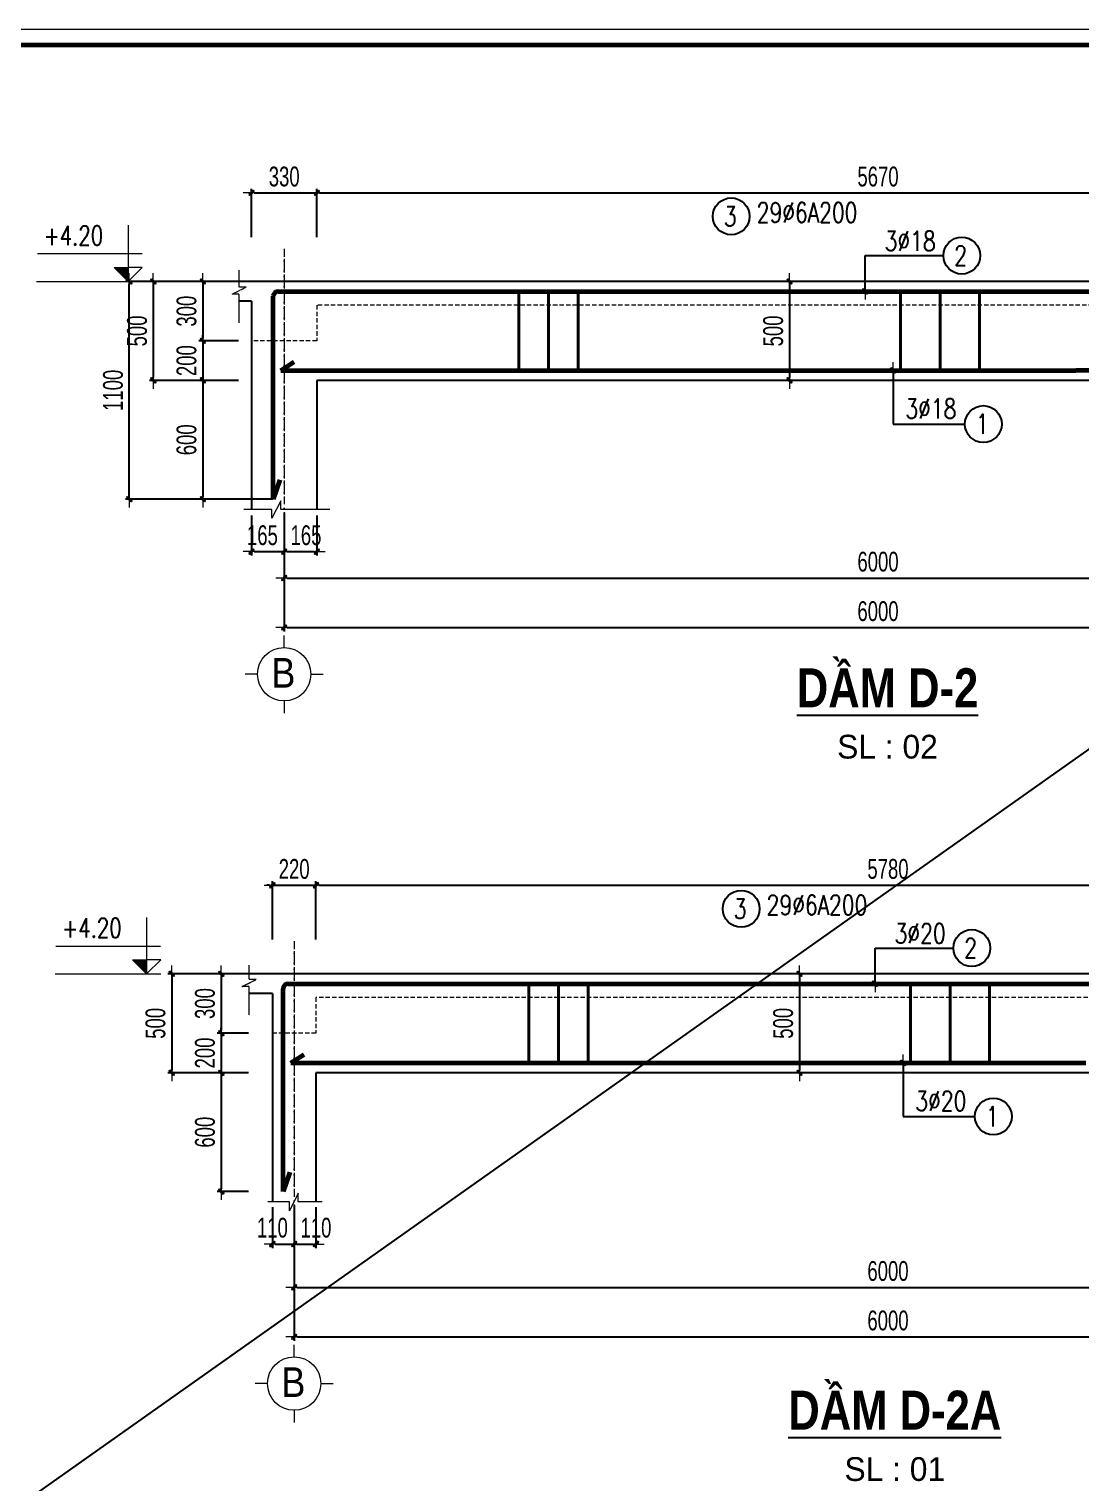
# Model space of a CAD drawing. Header units: millimetres. Extents: x -182770 to 489476, y -561170 to -280028.
# Drawn here: x 131425 to 144710, y -530953 to -512589 of the extents above; entities that cross this region are included whole.
import ezdxf
from ezdxf.enums import TextEntityAlignment as Align

# ---------------------------------------------------------------- set-up
doc = ezdxf.new("R2010")
doc.units = ezdxf.units.MM
doc.header["$MEASUREMENT"] = 0
doc.header["$PDMODE"] = 32
doc.linetypes.add('DASHDOT', pattern=[1, 0.5, -0.25, 0, -0.25])
doc.linetypes.add('HIDDEN', pattern=[0.375, 0.25, -0.125])
doc.layers.get('Defpoints').update_dxf_attribs({"color": 1})
for name, color, linetype, lineweight in [('EG Text1', 3, 'Continuous', 20), ('Khac', 156, 'Continuous', 9), ('Khungten_LCDI', 7, 'Continuous', 5), ('KICHTHUOC', 8, 'Continuous', 18), ('LC Dim', 8, 'Continuous', 18), ('LC ISO', 153, 'Continuous', 13), ('LC Khac', 4, 'Continuous', 9), ('LC MANH DUT', 35, 'HIDDEN', 5), ('LC Net dam2', 6, 'Continuous', 40), ('LC Net dam3', 1, 'Continuous', 60), ('LC Net manh', 133, 'Continuous', 5), ('LC Net thay', 63, 'Continuous', 25), ('LC Net truc', 79, 'DASHDOT', 13), ('LC Text1', 3, 'Continuous', 20), ('LC Text2', 7, 'Continuous', 25), ('MANH', 35, 'HIDDEN', 5)]:
    doc.layers.add(name, color=color, linetype=linetype, lineweight=lineweight)
doc.layers.add('KCS_Plotter', color=11, linetype='Continuous', plot=False)
doc.styles.add('1', font='vnsimli.shx', dxfattribs={"width": 0.6})
doc.styles.add('EG Huy', font='vnsimli.shx', dxfattribs={"width": 0.75})
doc.styles.add('HOATBIF', font='hoatbif.shx', dxfattribs={"width": 0.7})
doc.styles.add('Khungten', font='VHAVAN.TTF', dxfattribs={"width": 0.9, "height": 5000})
doc.styles.add('LC 1', font='VHAVANB.TTF')
doc.styles.add('LC 3', font='vnsimli.shx', dxfattribs={"width": 0.75})
doc.styles.add('LC3', font='VHARIALB.TTF', dxfattribs={"width": 0.8})
doc.styles.add('Title', font='VHBLACK.TTF', dxfattribs={"width": 0.8})
doc.dimstyles.new('1-100', dxfattribs={"dimscale": 100, "dimtxt": 2.5, "dimasz": 0.35, "dimexe": 0.5, "dimexo": 0, "dimgap": 0.8, "dimtad": 1, "dimdec": 0, "dimzin": 0, "dimdsep": 46, "dimtxsty": 'HOATBIF', "dimblk1": 'DOT', "dimblk2": 'DOT', "dimsah": 1, "dimcen": -1, "dimdle": 1, "dimclrd": 256, "dimclre": 256, "dimclrt": 4, "dimadec": 3, "dimazin": 2, "dimtfac": 0.333333, "dimtdec": 0, "dimtix": 1, "dimtmove": 2, "dimatfit": 3, "dimldrblk": 'DOT', "dimfxl": 1, "dimtvp": 0.833333, "dimtolj": 1, "dimtzin": 0, "dimarcsym": 0})
doc.dimstyles.new('1-100$7', dxfattribs={"dimtxt": 230, "dimasz": 300, "dimexe": 50, "dimexo": 300, "dimgap": 80, "dimtad": 1, "dimdec": 3, "dimzin": 12, "dimdsep": 46, "dimtxsty": '1', "dimblk1": 'ARCHTICK', "dimblk2": 'ARCHTICK', "dimsah": 1, "dimcen": 0.09, "dimdle": 160, "dimclrd": 6, "dimclre": 6, "dimclrt": 2, "dimadec": 3, "dimazin": 3, "dimtfac": 1, "dimtdec": 3, "dimtix": 1, "dimtmove": 2, "dimatfit": 3, "dimldrblk": 'DOTSMALL', "dimfxl": 1, "dimtolj": 1, "dimtzin": 15, "dimarcsym": 0})

# ---------------------------------------------------------------- blocks, each defined once
blk = doc.blocks.new('lcdi fix')
at = {"layer": 'Defpoints', "lineweight": 0}
blk.add_lwpolyline([(-1200, -14850), (-1200, 14850), (40800, 14850), (40800, -14850)], close=True, dxfattribs=at)
at = {"layer": 'Khungten_LCDI', "color": 5, "lineweight": 60}
blk.add_lwpolyline([(0, -14650), (0, 14650), (40600, 14650), (40600, -14650)], close=True, dxfattribs=at)
at = {"color": 7, "style": 'Khungten', "width": 0.8}
for tag, p in [('REVISION', (39499, -10746)), ('NGAYHT', (39546, -11609))]:
    blk.add_attdef(tag, text='', height=200, dxfattribs=at).set_placement(p, align=Align.CENTER)
at = {"layer": 'LC Text1', "color": 3, "style": 'LC 1', "width": 1.834006}
for tag, p, p2 in [('TENBANVE1', (36913, -8886), (40339, -8886)), ('TENBANVE2', (36913, -9562), (40339, -9562))]:
    blk.add_attdef(tag, text='', height=250, dxfattribs=at).set_placement(p, p2, align=Align.FIT)
at = {"layer": 'LC Text1', "style": 'Title', "width": 0.7}
blk.add_attdef('SOBANVE', text='', height=250, dxfattribs=at).set_placement((39562, -13896), align=Align.CENTER)
blk = doc.blocks.new('DOT')
at = {"layer": 'LC Dim'}
blk.add_line((-3, 0), (3, 0), dxfattribs=at)
at = {"layer": 'LC Dim', "color": 4}
blk.add_line((-1, -1), (1, 1), dxfattribs=at)
blk.add_lwpolyline([(0.5, 1), (-1, -0.5), (-0.5, -1), (1, 0.5)], close=True, dxfattribs=at)
blk = doc.blocks.new('*D912')
at = {"layer": 'Defpoints', "color": 0, "ltscale": 2, "transparency": 16777216}
for p in [(134070, -515777), (133619, -516527), (134070, -516527)]:
    blk.add_point(p, dxfattribs=at)
at = {"layer": 'LC Dim', "lineweight": -2, "ltscale": 2, "transparency": 16777216}
for p, q in [((134070, -515777), (133569, -515777)), ((133619, -515812), (133619, -516492)), ((134070, -516527), (133569, -516527))]:
    blk.add_line(p, q, dxfattribs=at)
at = {"layer": 'LC Dim', "lineweight": -2, "ltscale": 2, "transparency": 16777216, "xscale": 35, "yscale": 35, "zscale": 35}
for p, rotation in [((133619, -515777), 90), ((133619, -516527), 270)]:
    blk.add_blockref('DOT', p, dxfattribs=dict(at, rotation=rotation))
at = {"layer": 'LC Dim', "color": 4, "ltscale": 2, "transparency": 16777216, "insert": (133414, -516152), "char_height": 250, "attachment_point": 5, "rotation": 90, "style": 'HOATBIF'}
blk.add_mtext('\\A1;300', dxfattribs=at)
blk = doc.blocks.new('_Dot')
at = {"color": 0, "linetype": 'ByBlock', "lineweight": -2}
blk.add_line((-0.5, 0), (-1, 0), dxfattribs=at)
at = {"color": 0, "linetype": 'ByBlock', "const_width": 0.5}
blk.add_lwpolyline([(-0.25, 0, 1), (0.25, 0, 1)], format="xyb", close=True, dxfattribs=at)
blk = doc.blocks.new('*D913')
at = {"layer": 'Defpoints', "color": 0, "ltscale": 2, "transparency": 16777216}
for p in [(141670, -515777), (141029, -517027), (141670, -517027)]:
    blk.add_point(p, dxfattribs=at)
at = {"layer": 'LC Dim', "lineweight": -2, "ltscale": 2, "transparency": 16777216}
for p, q in [((141670, -515777), (140979, -515777)), ((141029, -515812), (141029, -516992)), ((141670, -517027), (140979, -517027))]:
    blk.add_line(p, q, dxfattribs=at)
at = {"layer": 'LC Dim', "lineweight": -2, "ltscale": 2, "transparency": 16777216, "xscale": 35, "yscale": 35, "zscale": 35}
for p, rotation in [((141029, -515777), 90), ((141029, -517027), 270)]:
    blk.add_blockref('DOT', p, dxfattribs=dict(at, rotation=rotation))
at = {"layer": 'LC Dim', "color": 4, "ltscale": 2, "transparency": 16777216, "insert": (140824, -516402), "char_height": 250, "attachment_point": 5, "rotation": 90, "style": 'HOATBIF'}
blk.add_mtext('\\A1;500', dxfattribs=at)
blk = doc.blocks.new('*D914')
at = {"layer": 'Defpoints', "color": 0, "ltscale": 2, "transparency": 16777216}
for p in [(134070, -516527), (133619, -517027), (134070, -517027)]:
    blk.add_point(p, dxfattribs=at)
at = {"layer": 'LC Dim', "lineweight": -2, "ltscale": 2, "transparency": 16777216}
for p, q in [((134070, -516527), (133569, -516527)), ((133619, -516492), (133619, -516457)), ((133619, -516527), (133619, -517027)), ((134070, -517027), (133569, -517027)), ((133619, -517062), (133619, -517097))]:
    blk.add_line(p, q, dxfattribs=at)
at = {"layer": 'LC Dim', "lineweight": -2, "ltscale": 2, "transparency": 16777216, "xscale": 35, "yscale": 35, "zscale": 35}
for p, rotation in [((133619, -516527), 270), ((133619, -517027), 90)]:
    blk.add_blockref('DOT', p, dxfattribs=dict(at, rotation=rotation))
at = {"layer": 'LC Dim', "color": 4, "ltscale": 2, "transparency": 16777216, "insert": (133414, -516777), "char_height": 250, "attachment_point": 5, "rotation": 90, "style": 'HOATBIF'}
blk.add_mtext('\\A1;200', dxfattribs=at)
blk = doc.blocks.new('*D940')
at = {"layer": 'Defpoints', "color": 0, "ltscale": 2, "transparency": 16777216}
for p in [(134070, -515777), (132994, -517027), (134070, -517027)]:
    blk.add_point(p, dxfattribs=at)
at = {"layer": 'LC Dim', "lineweight": -2, "ltscale": 2, "transparency": 16777216}
for p, q in [((134070, -515777), (132944, -515777)), ((132994, -515812), (132994, -516992)), ((134070, -517027), (132944, -517027))]:
    blk.add_line(p, q, dxfattribs=at)
at = {"layer": 'LC Dim', "lineweight": -2, "ltscale": 2, "transparency": 16777216, "xscale": 35, "yscale": 35, "zscale": 35}
for p, rotation in [((132994, -515777), 90), ((132994, -517027), 270)]:
    blk.add_blockref('DOT', p, dxfattribs=dict(at, rotation=rotation))
at = {"layer": 'LC Dim', "color": 4, "ltscale": 2, "transparency": 16777216, "insert": (132789, -516402), "char_height": 250, "attachment_point": 5, "rotation": 90, "style": 'HOATBIF'}
blk.add_mtext('\\A1;500', dxfattribs=at)
blk = doc.blocks.new('CT')
at = {"layer": 'LC Khac'}
blk.add_hatch(color=252, dxfattribs=at).paths.add_polyline_path([(3.25, 1.6), (1.64, 1.6), (1.64, 0)])
at = {"layer": 'LC Khac', "color": 9, "ltscale": 50}
for p, q in [((0.05, 3.14), (12, 3.14)), ((12.09, 0), (0, 0))]:
    blk.add_line(p, q, dxfattribs=at)
for points in [[(1.64, 6.43), (1.64, 0)], [(1.64, 0), (0.03, 1.6), (1.64, 1.6)], [(1.64, 0), (3.25, 1.6), (1.64, 1.6)]]:
    blk.add_lwpolyline(points, dxfattribs=at)
at = {"layer": 'LC Khac', "color": 3, "style": 'LC 3', "width": 0.75}
blk.add_attdef('CT', (1.91, 3.5), '', height=2.2, dxfattribs=at)
blk = doc.blocks.new('TTRUC')
at = {"layer": 'LC ISO'}
for p, q in [((0, 6.95), (0, 10.13)), ((-6.95, 0), (-10.13, 0)), ((6.95, 0), (10.13, 0)), ((0, -6.95), (0, -10.13))]:
    blk.add_line(p, q, dxfattribs=at)
at = {"layer": 'LC Net manh'}
blk.add_circle((0, 0), 6.95, dxfattribs=at)
blk = doc.blocks.new('*D943')
at = {"layer": 'Defpoints', "color": 0, "ltscale": 2, "transparency": 16777216}
for p in [(134234, -518733), (134647, -518733), (134647, -519189)]:
    blk.add_point(p, dxfattribs=at)
at = {"layer": 'LC Dim', "lineweight": -2, "ltscale": 2, "transparency": 16777216}
for p, q in [((134234, -518733), (134234, -519239)), ((134647, -518733), (134647, -519239)), ((134269, -519189), (134612, -519189))]:
    blk.add_line(p, q, dxfattribs=at)
at = {"layer": 'LC Dim', "lineweight": -2, "ltscale": 2, "transparency": 16777216, "xscale": 35, "yscale": 35, "zscale": 35, "rotation": 180}
blk.add_blockref('DOT', (134234, -519189), dxfattribs=at)
at = {"layer": 'LC Dim', "lineweight": -2, "ltscale": 2, "transparency": 16777216, "xscale": 35, "yscale": 35, "zscale": 35}
blk.add_blockref('DOT', (134647, -519189), dxfattribs=at)
at = {"layer": 'LC Dim', "color": 4, "ltscale": 2, "transparency": 16777216, "insert": (134372, -518984), "char_height": 250, "attachment_point": 5, "style": 'HOATBIF'}
blk.add_mtext('\\A1;165', dxfattribs=at)
blk = doc.blocks.new('*D944')
at = {"layer": 'Defpoints', "color": 0, "ltscale": 2, "transparency": 16777216}
for p in [(134647, -518733), (135059, -518733), (135059, -519189)]:
    blk.add_point(p, dxfattribs=at)
at = {"layer": 'LC Dim', "lineweight": -2, "ltscale": 2, "transparency": 16777216}
for p, q in [((134647, -518733), (134647, -519239)), ((135059, -518733), (135059, -519239)), ((134682, -519189), (135024, -519189))]:
    blk.add_line(p, q, dxfattribs=at)
at = {"layer": 'LC Dim', "lineweight": -2, "ltscale": 2, "transparency": 16777216, "xscale": 35, "yscale": 35, "zscale": 35, "rotation": 180}
blk.add_blockref('DOT', (134647, -519189), dxfattribs=at)
at = {"layer": 'LC Dim', "lineweight": -2, "ltscale": 2, "transparency": 16777216, "xscale": 35, "yscale": 35, "zscale": 35}
blk.add_blockref('DOT', (135059, -519189), dxfattribs=at)
at = {"layer": 'LC Dim', "color": 4, "ltscale": 2, "transparency": 16777216, "insert": (134922, -518984), "char_height": 250, "attachment_point": 5, "style": 'HOATBIF'}
blk.add_mtext('\\A1;165', dxfattribs=at)
blk = doc.blocks.new('TIEUDE1')
at = {"layer": 'LC Text2', "color": 7, "style": 'LC 1'}
blk.add_attdef('TIªU§Ò', text='', height=5, dxfattribs=at).set_placement((0, 0), align=Align.BOTTOM_CENTER)
blk.add_attdef('TL', text='', height=3, dxfattribs=at).set_placement((0, -2), align=Align.TOP_CENTER)
blk = doc.blocks.new('*D945')
at = {"layer": 'Defpoints', "color": 0, "ltscale": 2, "transparency": 16777216}
for p in [(134647, -518701), (149647, -518701), (149647, -519523)]:
    blk.add_point(p, dxfattribs=at)
at = {"layer": 'LC Dim', "lineweight": -2, "ltscale": 2, "transparency": 16777216}
for p, q in [((134647, -518701), (134647, -519573)), ((149647, -518701), (149647, -519573)), ((134682, -519523), (149612, -519523))]:
    blk.add_line(p, q, dxfattribs=at)
at = {"layer": 'LC Dim', "lineweight": -2, "ltscale": 2, "transparency": 16777216, "xscale": 35, "yscale": 35, "zscale": 35, "rotation": 180}
blk.add_blockref('DOT', (134647, -519523), dxfattribs=at)
at = {"layer": 'LC Dim', "lineweight": -2, "ltscale": 2, "transparency": 16777216, "xscale": 35, "yscale": 35, "zscale": 35}
blk.add_blockref('DOT', (149647, -519523), dxfattribs=at)
at = {"layer": 'LC Dim', "color": 4, "ltscale": 2, "transparency": 16777216, "insert": (142147, -519318), "char_height": 250, "attachment_point": 5, "style": 'HOATBIF'}
blk.add_mtext('\\A1;6000', dxfattribs=at)
blk = doc.blocks.new('*D946')
at = {"layer": 'Defpoints', "color": 0, "ltscale": 2, "transparency": 16777216}
for p in [(134647, -518701), (149647, -518701), (149647, -520148)]:
    blk.add_point(p, dxfattribs=at)
at = {"layer": 'LC Dim', "lineweight": -2, "ltscale": 2, "transparency": 16777216}
for p, q in [((134647, -518701), (134647, -520198)), ((149647, -518701), (149647, -520198)), ((134682, -520148), (149612, -520148))]:
    blk.add_line(p, q, dxfattribs=at)
at = {"layer": 'LC Dim', "lineweight": -2, "ltscale": 2, "transparency": 16777216, "xscale": 35, "yscale": 35, "zscale": 35, "rotation": 180}
blk.add_blockref('DOT', (134647, -520148), dxfattribs=at)
at = {"layer": 'LC Dim', "lineweight": -2, "ltscale": 2, "transparency": 16777216, "xscale": 35, "yscale": 35, "zscale": 35}
blk.add_blockref('DOT', (149647, -520148), dxfattribs=at)
at = {"layer": 'LC Dim', "color": 4, "ltscale": 2, "transparency": 16777216, "insert": (142147, -519943), "char_height": 250, "attachment_point": 5, "style": 'HOATBIF'}
blk.add_mtext('\\A1;6000', dxfattribs=at)
blk = doc.blocks.new('*D947')
at = {"layer": 'Defpoints', "color": 0, "ltscale": 2, "transparency": 16777216}
for p in [(134070, -517027), (133619, -518527), (134070, -518527)]:
    blk.add_point(p, dxfattribs=at)
at = {"layer": 'LC Dim', "lineweight": -2, "ltscale": 2, "transparency": 16777216}
for p, q in [((134070, -517027), (133569, -517027)), ((133619, -517062), (133619, -518492)), ((134070, -518527), (133569, -518527))]:
    blk.add_line(p, q, dxfattribs=at)
at = {"layer": 'LC Dim', "lineweight": -2, "ltscale": 2, "transparency": 16777216, "xscale": 35, "yscale": 35, "zscale": 35}
for p, rotation in [((133619, -517027), 90), ((133619, -518527), 270)]:
    blk.add_blockref('DOT', p, dxfattribs=dict(at, rotation=rotation))
at = {"layer": 'LC Dim', "color": 4, "ltscale": 2, "transparency": 16777216, "insert": (133414, -517777), "char_height": 250, "attachment_point": 5, "rotation": 90, "style": 'HOATBIF'}
blk.add_mtext('\\A1;600', dxfattribs=at)
blk = doc.blocks.new('*D952')
at = {"layer": 'Defpoints', "color": 0, "ltscale": 2, "transparency": 16777216}
for p in [(135059, -514658), (134234, -515217), (135059, -515217)]:
    blk.add_point(p, dxfattribs=at)
at = {"layer": 'LC Dim', "lineweight": -2, "ltscale": 2, "transparency": 16777216}
for p, q in [((134234, -515217), (134234, -514608)), ((134269, -514658), (135024, -514658)), ((135059, -515217), (135059, -514608))]:
    blk.add_line(p, q, dxfattribs=at)
at = {"layer": 'LC Dim', "lineweight": -2, "ltscale": 2, "transparency": 16777216, "xscale": 35, "yscale": 35, "zscale": 35, "rotation": 180}
blk.add_blockref('DOT', (134234, -514658), dxfattribs=at)
at = {"layer": 'LC Dim', "lineweight": -2, "ltscale": 2, "transparency": 16777216, "xscale": 35, "yscale": 35, "zscale": 35}
blk.add_blockref('DOT', (135059, -514658), dxfattribs=at)
at = {"layer": 'LC Dim', "color": 4, "ltscale": 2, "transparency": 16777216, "insert": (134647, -514453), "char_height": 250, "attachment_point": 5, "style": 'HOATBIF'}
blk.add_mtext('\\A1;330', dxfattribs=at)
blk = doc.blocks.new('*D953')
at = {"layer": 'Defpoints', "color": 0, "ltscale": 2, "transparency": 16777216}
for p in [(149234, -514658), (135059, -515217), (149234, -515217)]:
    blk.add_point(p, dxfattribs=at)
at = {"layer": 'LC Dim', "lineweight": -2, "ltscale": 2, "transparency": 16777216}
for p, q in [((135059, -515217), (135059, -514608)), ((135094, -514658), (149199, -514658)), ((149234, -515217), (149234, -514608))]:
    blk.add_line(p, q, dxfattribs=at)
at = {"layer": 'LC Dim', "lineweight": -2, "ltscale": 2, "transparency": 16777216, "xscale": 35, "yscale": 35, "zscale": 35, "rotation": 180}
blk.add_blockref('DOT', (135059, -514658), dxfattribs=at)
at = {"layer": 'LC Dim', "lineweight": -2, "ltscale": 2, "transparency": 16777216, "xscale": 35, "yscale": 35, "zscale": 35}
blk.add_blockref('DOT', (149234, -514658), dxfattribs=at)
at = {"layer": 'LC Dim', "color": 4, "ltscale": 2, "transparency": 16777216, "insert": (142147, -514453), "char_height": 250, "attachment_point": 5, "style": 'HOATBIF'}
blk.add_mtext('\\A1;5670', dxfattribs=at)
blk = doc.blocks.new('*D955')
at = {"layer": 'Defpoints', "color": 0, "ltscale": 2, "transparency": 16777216}
for p in [(134196, -524523), (133852, -525273), (134196, -525273)]:
    blk.add_point(p, dxfattribs=at)
at = {"layer": 'LC Dim', "lineweight": -2, "ltscale": 2, "transparency": 16777216}
for p, q in [((134196, -524523), (133802, -524523)), ((133852, -524558), (133852, -525238)), ((134196, -525273), (133802, -525273))]:
    blk.add_line(p, q, dxfattribs=at)
at = {"layer": 'LC Dim', "lineweight": -2, "ltscale": 2, "transparency": 16777216, "xscale": 35, "yscale": 35, "zscale": 35}
for p, rotation in [((133852, -524523), 90), ((133852, -525273), 270)]:
    blk.add_blockref('DOT', p, dxfattribs=dict(at, rotation=rotation))
at = {"layer": 'LC Dim', "color": 4, "ltscale": 2, "transparency": 16777216, "insert": (133647, -524898), "char_height": 250, "attachment_point": 5, "rotation": 90, "style": 'HOATBIF'}
blk.add_mtext('\\A1;300', dxfattribs=at)
blk = doc.blocks.new('*D956')
at = {"layer": 'Defpoints', "color": 0, "ltscale": 2, "transparency": 16777216}
for p in [(141796, -524523), (141155, -525773), (141796, -525773)]:
    blk.add_point(p, dxfattribs=at)
at = {"layer": 'LC Dim', "lineweight": -2, "ltscale": 2, "transparency": 16777216}
for p, q in [((141796, -524523), (141105, -524523)), ((141155, -524558), (141155, -525738)), ((141796, -525773), (141105, -525773))]:
    blk.add_line(p, q, dxfattribs=at)
at = {"layer": 'LC Dim', "lineweight": -2, "ltscale": 2, "transparency": 16777216, "xscale": 35, "yscale": 35, "zscale": 35}
for p, rotation in [((141155, -524523), 90), ((141155, -525773), 270)]:
    blk.add_blockref('DOT', p, dxfattribs=dict(at, rotation=rotation))
at = {"layer": 'LC Dim', "color": 4, "ltscale": 2, "transparency": 16777216, "insert": (140950, -525148), "char_height": 250, "attachment_point": 5, "rotation": 90, "style": 'HOATBIF'}
blk.add_mtext('\\A1;500', dxfattribs=at)
blk = doc.blocks.new('*D957')
at = {"layer": 'Defpoints', "color": 0, "ltscale": 2, "transparency": 16777216}
for p in [(134196, -525273), (133852, -525773), (134196, -525773)]:
    blk.add_point(p, dxfattribs=at)
at = {"layer": 'LC Dim', "lineweight": -2, "ltscale": 2, "transparency": 16777216}
for p, q in [((133852, -525238), (133852, -525203)), ((134196, -525273), (133802, -525273)), ((133852, -525273), (133852, -525773)), ((134196, -525773), (133802, -525773)), ((133852, -525808), (133852, -525843))]:
    blk.add_line(p, q, dxfattribs=at)
at = {"layer": 'LC Dim', "lineweight": -2, "ltscale": 2, "transparency": 16777216, "xscale": 35, "yscale": 35, "zscale": 35}
for p, rotation in [((133852, -525273), 270), ((133852, -525773), 90)]:
    blk.add_blockref('DOT', p, dxfattribs=dict(at, rotation=rotation))
at = {"layer": 'LC Dim', "color": 4, "ltscale": 2, "transparency": 16777216, "insert": (133647, -525523), "char_height": 250, "attachment_point": 5, "rotation": 90, "style": 'HOATBIF'}
blk.add_mtext('\\A1;200', dxfattribs=at)
blk = doc.blocks.new('*D958')
at = {"layer": 'Defpoints', "color": 0, "ltscale": 2, "transparency": 16777216}
for p in [(134196, -524523), (133227, -525773), (134196, -525773)]:
    blk.add_point(p, dxfattribs=at)
at = {"layer": 'LC Dim', "lineweight": -2, "ltscale": 2, "transparency": 16777216}
for p, q in [((134196, -524523), (133177, -524523)), ((133227, -524558), (133227, -525738)), ((134196, -525773), (133177, -525773))]:
    blk.add_line(p, q, dxfattribs=at)
at = {"layer": 'LC Dim', "lineweight": -2, "ltscale": 2, "transparency": 16777216, "xscale": 35, "yscale": 35, "zscale": 35}
for p, rotation in [((133227, -524523), 90), ((133227, -525773), 270)]:
    blk.add_blockref('DOT', p, dxfattribs=dict(at, rotation=rotation))
at = {"layer": 'LC Dim', "color": 4, "ltscale": 2, "transparency": 16777216, "insert": (133022, -525148), "char_height": 250, "attachment_point": 5, "rotation": 90, "style": 'HOATBIF'}
blk.add_mtext('\\A1;500', dxfattribs=at)
blk = doc.blocks.new('*D961')
at = {"layer": 'Defpoints', "color": 0, "ltscale": 2, "transparency": 16777216}
for p in [(134498, -527472), (134773, -527472), (134773, -527936)]:
    blk.add_point(p, dxfattribs=at)
at = {"layer": 'LC Dim', "lineweight": -2, "ltscale": 2, "transparency": 16777216}
for p, q in [((134498, -527472), (134498, -527986)), ((134773, -527472), (134773, -527986)), ((134533, -527936), (134738, -527936))]:
    blk.add_line(p, q, dxfattribs=at)
at = {"layer": 'LC Dim', "lineweight": -2, "ltscale": 2, "transparency": 16777216, "xscale": 35, "yscale": 35, "zscale": 35, "rotation": 180}
blk.add_blockref('DOT', (134498, -527936), dxfattribs=at)
at = {"layer": 'LC Dim', "lineweight": -2, "ltscale": 2, "transparency": 16777216, "xscale": 35, "yscale": 35, "zscale": 35}
blk.add_blockref('DOT', (134773, -527936), dxfattribs=at)
at = {"layer": 'LC Dim', "color": 4, "ltscale": 2, "transparency": 16777216, "insert": (134498, -527731), "char_height": 250, "attachment_point": 5, "style": 'HOATBIF'}
blk.add_mtext('\\A1;110', dxfattribs=at)
blk = doc.blocks.new('*D962')
at = {"layer": 'Defpoints', "color": 0, "ltscale": 2, "transparency": 16777216}
for p in [(134773, -527472), (135048, -527472), (135048, -527936)]:
    blk.add_point(p, dxfattribs=at)
at = {"layer": 'LC Dim', "lineweight": -2, "ltscale": 2, "transparency": 16777216}
for p, q in [((134773, -527472), (134773, -527986)), ((135048, -527472), (135048, -527986)), ((134808, -527936), (135013, -527936))]:
    blk.add_line(p, q, dxfattribs=at)
at = {"layer": 'LC Dim', "lineweight": -2, "ltscale": 2, "transparency": 16777216, "xscale": 35, "yscale": 35, "zscale": 35, "rotation": 180}
blk.add_blockref('DOT', (134773, -527936), dxfattribs=at)
at = {"layer": 'LC Dim', "lineweight": -2, "ltscale": 2, "transparency": 16777216, "xscale": 35, "yscale": 35, "zscale": 35}
blk.add_blockref('DOT', (135048, -527936), dxfattribs=at)
at = {"layer": 'LC Dim', "color": 4, "ltscale": 2, "transparency": 16777216, "insert": (135048, -527731), "char_height": 250, "attachment_point": 5, "style": 'HOATBIF'}
blk.add_mtext('\\A1;110', dxfattribs=at)
blk = doc.blocks.new('*D963')
at = {"layer": 'Defpoints', "color": 0, "ltscale": 2, "transparency": 16777216}
for p in [(134773, -527447), (149773, -527447), (149773, -528483)]:
    blk.add_point(p, dxfattribs=at)
at = {"layer": 'LC Dim', "lineweight": -2, "ltscale": 2, "transparency": 16777216}
for p, q in [((134773, -527447), (134773, -528533)), ((149773, -527447), (149773, -528533)), ((134808, -528483), (149738, -528483))]:
    blk.add_line(p, q, dxfattribs=at)
at = {"layer": 'LC Dim', "lineweight": -2, "ltscale": 2, "transparency": 16777216, "xscale": 35, "yscale": 35, "zscale": 35, "rotation": 180}
blk.add_blockref('DOT', (134773, -528483), dxfattribs=at)
at = {"layer": 'LC Dim', "lineweight": -2, "ltscale": 2, "transparency": 16777216, "xscale": 35, "yscale": 35, "zscale": 35}
blk.add_blockref('DOT', (149773, -528483), dxfattribs=at)
at = {"layer": 'LC Dim', "color": 4, "ltscale": 2, "transparency": 16777216, "insert": (142273, -528278), "char_height": 250, "attachment_point": 5, "style": 'HOATBIF'}
blk.add_mtext('\\A1;6000', dxfattribs=at)
blk = doc.blocks.new('*D964')
at = {"layer": 'Defpoints', "color": 0, "ltscale": 2, "transparency": 16777216}
for p in [(134773, -527447), (149773, -527447), (149773, -529108)]:
    blk.add_point(p, dxfattribs=at)
at = {"layer": 'LC Dim', "lineweight": -2, "ltscale": 2, "transparency": 16777216}
for p, q in [((134773, -527447), (134773, -529158)), ((149773, -527447), (149773, -529158)), ((134808, -529108), (149738, -529108))]:
    blk.add_line(p, q, dxfattribs=at)
at = {"layer": 'LC Dim', "lineweight": -2, "ltscale": 2, "transparency": 16777216, "xscale": 35, "yscale": 35, "zscale": 35, "rotation": 180}
blk.add_blockref('DOT', (134773, -529108), dxfattribs=at)
at = {"layer": 'LC Dim', "lineweight": -2, "ltscale": 2, "transparency": 16777216, "xscale": 35, "yscale": 35, "zscale": 35}
blk.add_blockref('DOT', (149773, -529108), dxfattribs=at)
at = {"layer": 'LC Dim', "color": 4, "ltscale": 2, "transparency": 16777216, "insert": (142273, -528903), "char_height": 250, "attachment_point": 5, "style": 'HOATBIF'}
blk.add_mtext('\\A1;6000', dxfattribs=at)
blk = doc.blocks.new('*D965')
at = {"layer": 'Defpoints', "color": 0, "ltscale": 2, "transparency": 16777216}
for p in [(134196, -525773), (133852, -527273), (134196, -527273)]:
    blk.add_point(p, dxfattribs=at)
at = {"layer": 'LC Dim', "lineweight": -2, "ltscale": 2, "transparency": 16777216}
for p, q in [((134196, -525773), (133802, -525773)), ((133852, -525808), (133852, -527238)), ((134196, -527273), (133802, -527273))]:
    blk.add_line(p, q, dxfattribs=at)
at = {"layer": 'LC Dim', "lineweight": -2, "ltscale": 2, "transparency": 16777216, "xscale": 35, "yscale": 35, "zscale": 35}
for p, rotation in [((133852, -525773), 90), ((133852, -527273), 270)]:
    blk.add_blockref('DOT', p, dxfattribs=dict(at, rotation=rotation))
at = {"layer": 'LC Dim', "color": 4, "ltscale": 2, "transparency": 16777216, "insert": (133647, -526523), "char_height": 250, "attachment_point": 5, "rotation": 90, "style": 'HOATBIF'}
blk.add_mtext('\\A1;600', dxfattribs=at)
blk = doc.blocks.new('*D919')
at = {"layer": 'Defpoints', "color": 0, "ltscale": 2, "transparency": 16777216}
for p in [(135048, -523404), (134498, -524089), (135048, -524089)]:
    blk.add_point(p, dxfattribs=at)
at = {"layer": 'LC Dim', "lineweight": -2, "ltscale": 2, "transparency": 16777216}
for p, q in [((134498, -524089), (134498, -523354)), ((135048, -524089), (135048, -523354)), ((134463, -523404), (134428, -523404)), ((134498, -523404), (135048, -523404)), ((135083, -523404), (135118, -523404))]:
    blk.add_line(p, q, dxfattribs=at)
at = {"layer": 'LC Dim', "lineweight": -2, "ltscale": 2, "transparency": 16777216, "xscale": 35, "yscale": 35, "zscale": 35}
blk.add_blockref('DOT', (134498, -523404), dxfattribs=at)
at = {"layer": 'LC Dim', "lineweight": -2, "ltscale": 2, "transparency": 16777216, "xscale": 35, "yscale": 35, "zscale": 35, "rotation": 180}
blk.add_blockref('DOT', (135048, -523404), dxfattribs=at)
at = {"layer": 'LC Dim', "color": 4, "ltscale": 2, "transparency": 16777216, "insert": (134773, -523199), "char_height": 250, "attachment_point": 5, "style": 'HOATBIF'}
blk.add_mtext('\\A1;220', dxfattribs=at)
blk = doc.blocks.new('*D920')
at = {"layer": 'Defpoints', "color": 0, "ltscale": 2, "transparency": 16777216}
for p in [(149498, -523404), (135048, -524089), (149498, -524089)]:
    blk.add_point(p, dxfattribs=at)
at = {"layer": 'LC Dim', "lineweight": -2, "ltscale": 2, "transparency": 16777216}
for p, q in [((135048, -524089), (135048, -523354)), ((149498, -524089), (149498, -523354)), ((135083, -523404), (149463, -523404))]:
    blk.add_line(p, q, dxfattribs=at)
at = {"layer": 'LC Dim', "lineweight": -2, "ltscale": 2, "transparency": 16777216, "xscale": 35, "yscale": 35, "zscale": 35, "rotation": 180}
blk.add_blockref('DOT', (135048, -523404), dxfattribs=at)
at = {"layer": 'LC Dim', "lineweight": -2, "ltscale": 2, "transparency": 16777216, "xscale": 35, "yscale": 35, "zscale": 35}
blk.add_blockref('DOT', (149498, -523404), dxfattribs=at)
at = {"layer": 'LC Dim', "color": 4, "ltscale": 2, "transparency": 16777216, "insert": (142273, -523199), "char_height": 250, "attachment_point": 5, "style": 'HOATBIF'}
blk.add_mtext('\\A1;5780', dxfattribs=at)
blk = doc.blocks.new('*D778')
at = {"layer": 'Defpoints', "color": 0, "ltscale": 2, "transparency": 16777216}
for p in [(132691, -515777), (133819, -515777), (134509, -518527)]:
    blk.add_point(p, dxfattribs=at)
at = {"layer": 'LC Dim', "lineweight": -2, "ltscale": 2, "transparency": 16777216}
for p, q in [((133819, -515777), (132641, -515777)), ((132691, -518492), (132691, -515812)), ((134509, -518527), (132641, -518527))]:
    blk.add_line(p, q, dxfattribs=at)
at = {"layer": 'LC Dim', "lineweight": -2, "ltscale": 2, "transparency": 16777216, "xscale": 35, "yscale": 35, "zscale": 35}
for p, rotation in [((132691, -515777), 90), ((132691, -518527), 270)]:
    blk.add_blockref('DOT', p, dxfattribs=dict(at, rotation=rotation))
at = {"layer": 'LC Dim', "color": 4, "ltscale": 2, "transparency": 16777216, "insert": (132486, -517152), "char_height": 250, "attachment_point": 5, "rotation": 90, "style": 'HOATBIF'}
blk.add_mtext('\\A1;1100', dxfattribs=at)

msp = doc.modelspace()

# ---------------------------------------------------------------- linework, layer by layer
at = {"layer": 'KCS_Plotter', "ltscale": 250}
msp.add_line((115676.1, -542288.8), (157676.1, -512588.8), dxfattribs=at)
at = {"layer": 'LC MANH DUT', "ltscale": 220}
for p, q in [((135059.3, -516076.8), (135059.3, -516526.8)), ((149234.3, -516076.8), (135059.3, -516076.8)), ((135059.3, -516526.8), (134234.3, -516526.8)), ((135047.8, -524823.1), (135047.8, -525273.1)), ((149497.8, -524823.1), (135047.8, -524823.1)), ((135047.8, -525273.1), (134497.8, -525273.1))]:
    msp.add_line(p, q, dxfattribs=at)
at = {"layer": 'LC Net dam2'}
for p, q in [((137609, -515901.8), (137609, -516901.8)), ((137984, -515901.8), (137984, -516901.8)), ((138359, -515901.8), (138359, -516901.8)), ((142430.6, -515901.8), (142430.6, -516901.8)), ((142930.6, -515901.8), (142930.6, -516901.8)), ((143430.6, -515901.8), (143430.6, -516901.8)), ((137734.9, -524648.1), (137734.9, -525648.1)), ((138109.9, -524648.1), (138109.9, -525648.1)), ((138484.9, -524648.1), (138484.9, -525648.1)), ((142556.5, -524648.1), (142556.5, -525648.1)), ((143056.5, -524648.1), (143056.5, -525648.1)), ((143556.5, -524648.1), (143556.5, -525648.1))]:
    msp.add_line(p, q, dxfattribs=at)
at = {"layer": 'LC Net dam3'}
for p, q in [((134509.3, -518526.8), (134509.3, -515964.3)), ((134571.8, -515901.8), (145021.8, -515901.8)), ((134509.3, -518526.8), (134509.3, -516114.3)), ((134606.2, -516901.8), (144646.8, -516901.8)), ((149708.3, -516901.8), (144646.8, -516901.8)), ((134593.6, -518280.7), (134509.3, -518526.8)), ((134697.8, -524648.1), (145147.8, -524648.1)), ((134635.3, -527273.1), (134635.3, -524710.6)), ((134635.3, -527273.1), (134635.3, -524860.6)), ((134732.2, -525648.1), (144772.8, -525648.1)), ((134719.6, -527027), (134635.3, -527273.1))]:
    msp.add_line(p, q, dxfattribs=at)
at = {"layer": 'LC Net dam3', "ltscale": 2}
for p, q in [((134606.2, -516901.8), (134772.8, -516793.8)), ((134732.2, -525648.1), (134898.7, -525540.1))]:
    msp.add_line(p, q, dxfattribs=at)
at = {"layer": 'LC Net dam3'}
for centre in [(134571.8, -515964.3), (134697.8, -524710.6)]:
    msp.add_arc(centre, 62.5, 90, 180, dxfattribs=at)
at = {"layer": 'LC Net manh'}
for points in [[(135224.1, -518658.4), (134602.5, -518658.4), (134602.5, -518548.4), (134492.5, -518768.4), (134492.5, -518658.4), (134136.6, -518658.4)], [(135127.3, -527404.7), (134824.7, -527404.7), (134824.7, -527294.7), (134714.7, -527514.7), (134714.7, -527404.7), (134440.5, -527404.7)]]:
    msp.add_lwpolyline(points, dxfattribs=at)
at = {"layer": 'LC Net thay', "ltscale": 200}
for p, q in [((150216, -515776.8, -0.3), (134070, -515776.8)), ((134234.3, -516026.8), (134077.6, -516026.8, -59.2)), ((134234.3, -516026.8), (134234.3, -518658.4)), ((149234.3, -517026.8), (135059.3, -517026.8)), ((135059.3, -517026.8), (135059.3, -518658.4)), ((150204.5, -524523.1, -0.3), (134195.9, -524523.1)), ((134497.8, -524773.1), (134203.6, -524773.1, -59.2)), ((134497.8, -524773.1), (134497.8, -527404.7)), ((149497.8, -525773.1), (135047.8, -525773.1)), ((135047.8, -525773.1), (135047.8, -527404.7))]:
    msp.add_line(p, q, dxfattribs=at)
at = {"layer": 'LC Net truc', "ltscale": 200}
for p, q in [((134646.8, -515365.6), (134646.8, -518508.4)), ((134646.8, -515490.6), (134646.8, -520066.7)), ((134772.8, -524111.9), (134772.8, -527254.7)), ((134772.8, -524236.9), (134772.8, -529026.9))]:
    msp.add_line(p, q, dxfattribs=at)
at = {"layer": 'LC Text2', "linetype": 'ByBlock'}
for centre in [(140293.2, -514954.6), (143205.4, -515450.6), (143477.4, -517578.1), (140419.1, -523700.8), (143331.3, -524196.9), (143603.3, -526324.4)]:
    msp.add_circle(centre, 232.6, dxfattribs=at)
at = {"layer": 'MANH', "ltscale": 2, "elevation": -47.3}
for points in [[(134077.6, -516299.3), (134077.6, -515937.7), (133987.2, -515937.7), (134168, -515847.3), (134077.6, -515847.3), (134077.6, -515630.1)], [(134203.6, -525045.6), (134203.6, -524684), (134113.2, -524684), (134294, -524593.6), (134203.6, -524593.6), (134203.6, -524412.8)]]:
    msp.add_lwpolyline(points, dxfattribs=at)

# ---------------------------------------------------------------- block references
at = {"layer": 'EG Text1'}
ref = msp.add_blockref('CT', (132857.4, -515776.8), dxfattribs=dict(at, xscale=-110.6268069788348, yscale=110.6268069788348, zscale=110.6268069788348))
ref.add_attrib('CT', '+4.20', (131609.3, -515318.7), dxfattribs={"layer": 'Khac', "color": 3, "height": 243.38, "style": 'EG Huy', "width": 0.75})
ref = msp.add_blockref('CT', (133090.8, -524523.1), dxfattribs=dict(at, xscale=-110.6268069788348, yscale=110.6268069788348, zscale=110.6268069788348))
ref.add_attrib('CT', '+4.20', (131842.7, -524065), dxfattribs={"layer": 'Khac', "color": 3, "height": 243.38, "style": 'EG Huy', "width": 0.75})
at = {"layer": 'KICHTHUOC', "xscale": 48.4759066690458, "yscale": 48.4759066690458, "zscale": 48.4759066690458}
for p in [(134646.8, -520738.2), (134772.8, -529698.5)]:
    msp.add_blockref('TTRUC', p, dxfattribs=at)
at = {"layer": 'LC Net thay'}
msp.add_blockref('lcdi fix', (116876.1, -527438.8), dxfattribs=at)
at = {"layer": 'LC Text2'}
ref = msp.add_blockref('TIEUDE1', (142266.9, -521303.3), dxfattribs=dict(at, xscale=100, yscale=100, zscale=100))
ref.add_attrib('TIªU§Ò', '%%UdÇm d-2', dxfattribs={"color": 7, "height": 492.44, "style": 'LC3', "width": 0.8}).set_placement((142266.9, -521303.3), align=Align.BOTTOM_CENTER)
ref.add_attrib('TL', 'sl : 02', dxfattribs={"color": 7, "height": 300, "style": 'LC 1'}).set_placement((142266.9, -521503.3), align=Align.TOP_CENTER)
ref = msp.add_blockref('TIEUDE1', (142358.9, -530428.4), dxfattribs=dict(at, xscale=100, yscale=100, zscale=100))
ref.add_attrib('TIªU§Ò', '%%UdÇm d-2a', dxfattribs={"color": 7, "height": 492.441, "style": 'LC3', "width": 0.8}).set_placement((142358.9, -530428.4), align=Align.BOTTOM_CENTER)
ref.add_attrib('TL', 'sl : 01', dxfattribs={"color": 7, "height": 300, "style": 'LC 1'}).set_placement((142358.9, -530628.4), align=Align.TOP_CENTER)

# ---------------------------------------------------------------- texts
at = {"layer": 'LC Text1', "ltscale": 0.2, "style": 'LC 1', "width": 0.9}
for p in [(134637.8, -521020.9), (134763.7, -529981.1)]:
    msp.add_text('b', height=375, dxfattribs=at).set_placement(p, align=Align.BOTTOM_CENTER)
at = {"layer": 'LC Text2', "linetype": 'ByBlock', "style": 'LC 3', "width": 0.75}
for s, p in [('3', (140280.1, -514954.6)), ('2', (143192.3, -515450.6)), ('1', (143464.3, -517578.1)), ('3', (140406, -523700.8)), ('2', (143318.2, -524196.9)), ('1', (143590.2, -526324.4))]:
    msp.add_text(s, height=250, dxfattribs=at).set_placement(p, align=Align.MIDDLE_CENTER)
for s, p in [('29%%C6A200', (140615.8, -515031.5)), ('3%%C18', (142231.9, -515390.5)), ('3%%C18', (142493.3, -517508.2)), ('29%%C6A200', (140741.7, -523777.8)), ('3%%C20', (142357.8, -524136.8)), ('3%%C20', (142619.2, -526254.4))]:
    msp.add_text(s, height=250, dxfattribs=at).set_placement(p)

# ---------------------------------------------------------------- dimensions: what is measured, and where the dimension line sits
at = {"layer": 'LC Dim', "ltscale": 2}
for base, p1, p2, picture, middle in [((135059.3, -514658.1), (134234.3, -515216.7), (135059.3, -515216.7), '*D952', (134646.8, -514453.1)), ((149234.3, -514658.1), (135059.3, -515216.7), (149234.3, -515216.7), '*D953', (142146.8, -514453.1)), ((149646.8, -519522.9), (134646.8, -518700.6), (149646.8, -518700.6), '*D945', (142146.8, -519317.9)), ((149646.8, -520147.9), (134646.8, -518700.6), (149646.8, -518700.6), '*D946', (142146.8, -519942.9)), ((135047.8, -523404.4), (134497.8, -524088.7), (135047.8, -524088.7), '*D919', (134772.8, -523199.4)), ((149497.8, -523404.4), (135047.8, -524088.7), (149497.8, -524088.7), '*D920', (142272.8, -523199.4)), ((149772.8, -528483.1), (134772.8, -527446.9), (149772.8, -527446.9), '*D963', (142272.8, -528278.1)), ((149772.8, -529108.1), (134772.8, -527446.9), (149772.8, -527446.9), '*D964', (142272.8, -528903.1))]:
    dim = msp.add_linear_dim(base=base, p1=p1, p2=p2, dimstyle='1-100', override={"dimlfac": 0.4}, dxfattribs=at)
    dim.commit()
    dim.dimension.update_dxf_attribs({"geometry": picture, "text_midpoint": middle})
for base, p1, p2, picture, middle in [((132691.2, -515776.8), (134509.3, -518526.8), (133819.4, -515776.8), '*D778', (132486.2, -517151.8)), ((132993.9, -517026.8), (134070, -515776.8), (134070, -517026.8), '*D940', (132788.9, -516401.8)), ((133618.9, -516526.8), (134070, -515776.8), (134070, -516526.8), '*D912', (133413.9, -516151.8)), ((141029.1, -517026.8), (141670.2, -515776.8), (141670.2, -517026.8), '*D913', (140824.1, -516401.8)), ((133618.9, -517026.8), (134070, -516526.8), (134070, -517026.8), '*D914', (133413.9, -516776.8)), ((133618.9, -518526.8), (134070, -517026.8), (134070, -518526.8), '*D947', (133413.9, -517776.8)), ((133227.3, -525773.1), (134195.9, -524523.1), (134195.9, -525773.1), '*D958', (133022.3, -525148.1)), ((133852.3, -525273.1), (134195.9, -524523.1), (134195.9, -525273.1), '*D955', (133647.3, -524898.1)), ((141155, -525773.1), (141796.1, -524523.1), (141796.1, -525773.1), '*D956', (140950, -525148.1)), ((133852.3, -525773.1), (134195.9, -525273.1), (134195.9, -525773.1), '*D957', (133647.3, -525523.1)), ((133852.3, -527273.1), (134195.9, -525773.1), (134195.9, -527273.1), '*D965', (133647.3, -526523.1))]:
    dim = msp.add_linear_dim(base=base, p1=p1, p2=p2, angle=90, dimstyle='1-100', override={"dimlfac": 0.4}, dxfattribs=at)
    dim.commit()
    dim.dimension.update_dxf_attribs({"geometry": picture, "text_midpoint": middle})
for base, p1, p2, picture, middle in [((134646.8, -519189.5), (134234.3, -518733.3), (134646.8, -518733.3), '*D943', (134371.8, -518984.5)), ((135059.3, -519189.5), (134646.8, -518733.3), (135059.3, -518733.3), '*D944', (134921.8, -518984.5)), ((134772.8, -527935.7), (134497.8, -527471.9), (134772.8, -527471.9), '*D961', (134497.8, -527730.7)), ((135047.8, -527935.7), (134772.8, -527471.9), (135047.8, -527471.9), '*D962', (135047.8, -527730.7))]:
    dim = msp.add_linear_dim(base=base, p1=p1, p2=p2, dimstyle='1-100', override={"dimlfac": 0.4}, dxfattribs=at)
    dim.commit()
    dim.dimension.update_dxf_attribs({"geometry": picture, "text_midpoint": middle, "dimtype": 160})

# ---------------------------------------------------------------- leaders
for points in [[(141984.3, -515901.8), (141984.3, -515450.6), (142972.8, -515450.6)], [(142337.2, -516901.8), (142337.2, -517578.1), (143244.8, -517578.1)], [(142110.2, -524648.1), (142110.2, -524196.9), (143098.7, -524196.9)], [(142463.1, -525648.1), (142463.1, -526324.4), (143370.7, -526324.4)]]:
    msp.add_leader(points, dimstyle='1-100$7', override={"dimscale": 100, "dimtxt": 2.5, "dimasz": 0.35, "dimexe": 0.5, "dimexo": 0, "dimgap": 0.8, "dimdec": 0, "dimlfac": 0.4, "dimzin": 0, "dimtxsty": 'HOATBIF', "dimcen": -1, "dimdle": 1, "dimclrd": 256, "dimclre": 256, "dimclrt": 4, "dimazin": 2, "dimtfac": 0.333333, "dimtdec": 0, "dimldrblk": 'DOT', "dimtvp": 0.833333, "dimtzin": 0}, dxfattribs=at)

doc.saveas('drawing.dxf')
